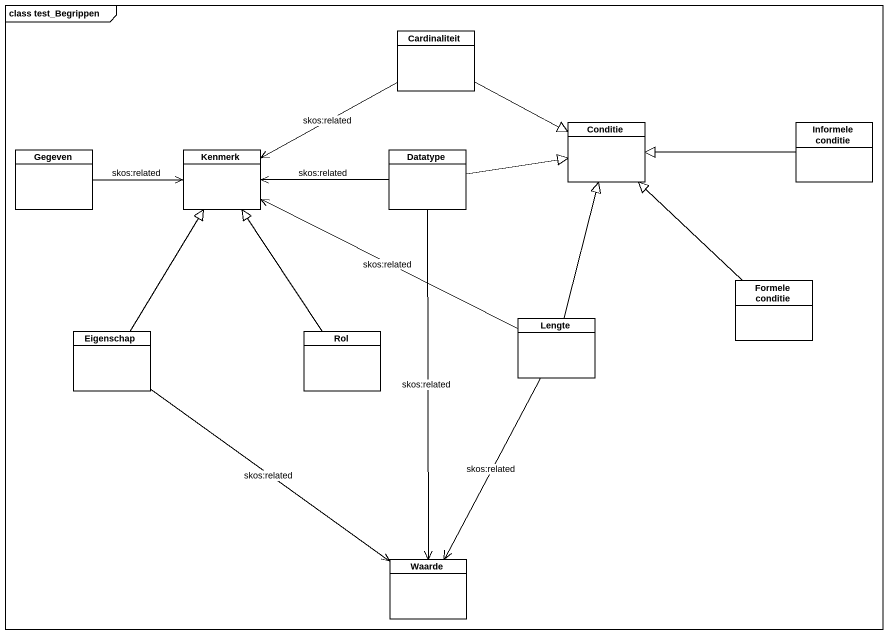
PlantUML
@startuml
mainframe class test_Begrippen
hide circle
hide empty members
class Cardinaliteit
class Conditie
class "Informele conditie" as Informele_conditie
class Gegeven
class Kenmerk
class Datatype
class "Formele conditie" as Formele_conditie
class Lengte
class Eigenschap
class Rol
class Waarde
Cardinaliteit -right-|> Conditie
Cardinaliteit -left-> Kenmerk : skos:related
Informele_conditie -left-|> Conditie
Gegeven -right-> Kenmerk : skos:related
Datatype -right-|> Conditie
Datatype -left-> Kenmerk : skos:related
Datatype --> Waarde : skos:related
Formele_conditie -up-|> Conditie
Lengte -up-|> Conditie
Lengte -left-> Kenmerk : skos:related
Lengte --> Waarde : skos:related
Eigenschap -up-|> Kenmerk
Eigenschap --> Waarde : skos:related
Rol -up-|> Kenmerk
@enduml
